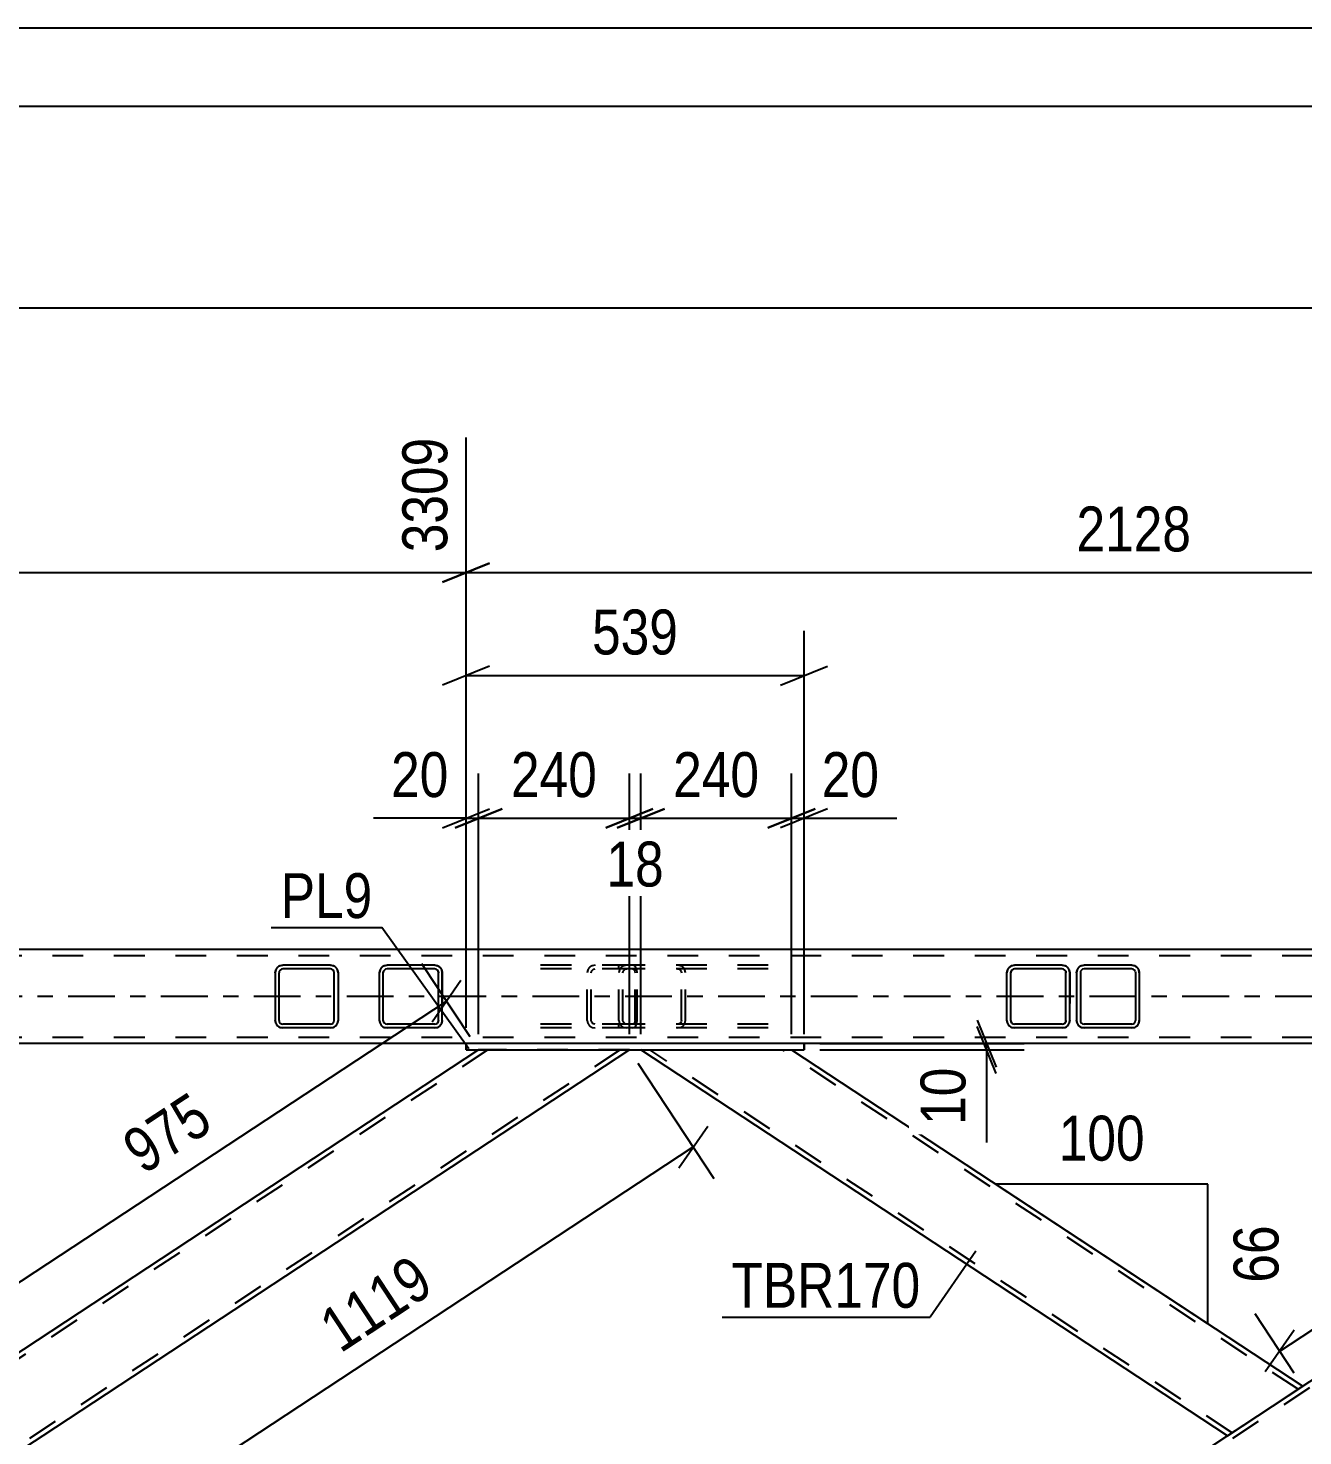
# Model space of a CAD drawing. Header units: millimetres. Extents: x -815 to 374, y -743 to 98.
# Drawn here: x -667.1 to -585.9, y 8.4 to 98.1 of the extents above; entities that cross this region are included whole.
import ezdxf

# ---------------------------------------------------------------- set-up
doc = ezdxf.new("R2010")
doc.units = ezdxf.units.MM
doc.linetypes.add('DXK_LINE_DOT2', pattern=[3.9198, 1.9599, -1.9599])
doc.linetypes.add('DXK_LINE_DOT3', pattern=[5.9187, 2.979, -0.9799, 0.9799, -0.9799])
doc.styles.add('Arial Narrow', font='ARIALN.TTF', dxfattribs={"height": 0.2})

# ---------------------------------------------------------------- blocks, each defined once
blk = doc.blocks.new('Unknown-232933173-1133')
at = {"color": 5, "linetype": 'Continuous'}
for p, q in [((374.469, 98.147), (-814.531, 98.147)), ((369.469, 93.147), (-809.531, 93.147))]:
    blk.add_line(p, q, dxfattribs=at)
blk = doc.blocks.new('Part-232933173-4915 - 4786')
at = {"color": 7, "linetype": 'DXK_LINE_DOT2'}
for p, q in [((-629.428, 38.125), (-629.467, 37.941)), ((-629.467, 34.901), (-629.467, 37.941)), ((-629.212, 37.941), (-629.192, 38.033)), ((-629.212, 34.901), (-629.212, 37.941)), ((-629.192, 38.033), (-629.137, 38.111)), ((-628.956, 38.421), (-629.152, 38.385)), ((-629.137, 38.111), (-629.054, 38.163)), ((-629.054, 38.163), (-628.956, 38.181)), ((-619.942, 38.421), (-628.956, 38.421)), ((-619.942, 38.181), (-628.956, 38.181)), ((-625.526, 38.385), (-625.721, 38.421)), ((-625.721, 38.181), (-625.624, 38.163)), ((-625.624, 38.163), (-625.541, 38.111)), ((-625.541, 38.111), (-625.485, 38.033)), ((-625.485, 38.033), (-625.466, 37.941)), ((-625.466, 34.901), (-625.466, 37.941)), ((-625.21, 37.941), (-625.249, 38.125)), ((-625.21, 34.901), (-625.21, 37.941)), ((-629.467, 34.901), (-629.428, 34.718)), ((-629.192, 34.81), (-629.212, 34.901)), ((-629.137, 34.732), (-629.192, 34.81)), ((-629.152, 34.458), (-628.956, 34.421)), ((-629.054, 34.68), (-629.137, 34.732)), ((-628.956, 34.661), (-629.054, 34.68)), ((-619.942, 34.661), (-628.956, 34.661)), ((-619.942, 34.421), (-628.956, 34.421)), ((-625.624, 34.68), (-625.721, 34.661)), ((-625.721, 34.421), (-625.526, 34.458)), ((-625.541, 34.732), (-625.624, 34.68)), ((-625.485, 34.81), (-625.541, 34.732)), ((-625.466, 34.901), (-625.485, 34.81)), ((-625.249, 34.718), (-625.21, 34.901))]:
    blk.add_line(p, q, dxfattribs=at)
for centre, start, end in [((-628.976, 37.921), 110.75832, 155.68004), ((-625.702, 37.921), 24.31996, 69.24168), ((-628.976, 34.922), 204.31996, 249.24168), ((-625.702, 34.922), 290.75832, 335.68004)]:
    blk.add_arc(centre, 0.496, start, end, dxfattribs=at)
blk = doc.blocks.new('Part-232933173-4888 - 4786')
at = {"color": 7, "linetype": 'DXK_LINE_DOT2'}
for p, q in [((-637.821, 33.021), (-714.137, -17.178)), ((-629.378, 33.021), (-705.694, -17.178)), ((-628.796, 33.021), (-638.404, 33.021)), ((-670.998, 11.582), (-675.802, 8.422)), ((-666.194, 8.422), (-670.998, 5.262)), ((-705.112, -17.178), (-714.719, -17.178))]:
    blk.add_line(p, q, dxfattribs=at)
at = {"color": 2, "linetype": 'Continuous'}
for p, q in [((-638.404, 33.021), (-670.998, 11.582)), ((-628.796, 33.021), (-666.194, 8.422)), ((-675.802, 8.422), (-714.719, -17.178)), ((-670.998, 5.262), (-705.112, -17.178))]:
    blk.add_line(p, q, dxfattribs=at)
blk = doc.blocks.new('Part-232933173-46394 - 4786')
at = {"color": 2, "linetype": 'Continuous'}
for p, q in [((-644.687, 38.125), (-644.723, 37.941)), ((-644.723, 34.901), (-644.723, 37.941)), ((-644.723, 37.941), (-644.723, 37.941)), ((-644.483, 37.941), (-644.465, 38.033)), ((-644.483, 34.901), (-644.483, 37.941)), ((-644.483, 37.941), (-644.483, 37.941)), ((-644.465, 38.033), (-644.413, 38.111)), ((-644.243, 38.421), (-644.427, 38.385)), ((-644.335, 38.163), (-644.413, 38.111)), ((-644.243, 38.181), (-644.335, 38.163)), ((-641.203, 38.421), (-644.243, 38.421)), ((-641.203, 38.181), (-644.243, 38.181)), ((-641.019, 38.385), (-641.203, 38.421)), ((-641.111, 38.163), (-641.203, 38.181)), ((-641.033, 38.111), (-641.111, 38.163)), ((-641.033, 38.111), (-640.981, 38.033)), ((-640.981, 38.033), (-640.963, 37.941)), ((-640.963, 34.901), (-640.963, 37.941)), ((-640.963, 37.941), (-640.963, 37.941)), ((-640.723, 37.941), (-640.76, 38.125)), ((-640.723, 34.901), (-640.723, 37.941)), ((-640.723, 37.941), (-640.723, 37.941)), ((-644.723, 34.901), (-644.723, 34.901)), ((-644.723, 34.901), (-644.687, 34.718)), ((-644.483, 34.901), (-644.483, 34.901)), ((-644.465, 34.81), (-644.483, 34.901)), ((-644.413, 34.732), (-644.465, 34.81)), ((-644.427, 34.458), (-644.243, 34.421)), ((-644.413, 34.732), (-644.335, 34.68)), ((-644.335, 34.68), (-644.243, 34.661)), ((-641.203, 34.661), (-644.243, 34.661)), ((-641.203, 34.421), (-644.243, 34.421)), ((-641.203, 34.661), (-641.111, 34.68)), ((-641.203, 34.421), (-641.019, 34.458)), ((-641.111, 34.68), (-641.033, 34.732)), ((-640.981, 34.81), (-641.033, 34.732)), ((-640.963, 34.901), (-640.981, 34.81)), ((-640.963, 34.901), (-640.963, 34.901)), ((-640.76, 34.718), (-640.723, 34.901)), ((-640.723, 34.901), (-640.723, 34.901))]:
    blk.add_line(p, q, dxfattribs=at)
at = {"color": 7, "linetype": 'DXK_LINE_DOT2'}
for p, q in [((-644.723, 37.941), (-644.687, 38.125)), ((-644.723, 34.901), (-644.723, 37.941)), ((-644.465, 38.033), (-644.483, 37.941)), ((-644.483, 34.901), (-644.483, 37.941)), ((-644.413, 38.111), (-644.465, 38.033)), ((-644.427, 38.385), (-644.243, 38.421)), ((-644.335, 38.163), (-644.335, 38.163)), ((-644.243, 38.181), (-644.243, 38.181)), ((-641.203, 38.421), (-641.019, 38.385)), ((-641.111, 38.163), (-641.111, 38.163)), ((-641.033, 38.111), (-641.033, 38.111)), ((-640.981, 38.033), (-641.033, 38.111)), ((-640.963, 37.941), (-640.981, 38.033)), ((-640.963, 34.901), (-640.963, 37.941)), ((-640.76, 38.125), (-640.723, 37.941)), ((-640.723, 37.941), (-640.723, 34.901)), ((-644.687, 34.718), (-644.723, 34.901)), ((-644.483, 34.901), (-644.465, 34.81)), ((-644.465, 34.81), (-644.413, 34.732)), ((-644.243, 34.421), (-644.427, 34.458)), ((-644.335, 34.68), (-644.335, 34.68)), ((-644.243, 34.661), (-644.243, 34.661)), ((-641.019, 34.458), (-641.203, 34.421)), ((-641.111, 34.68), (-641.111, 34.68)), ((-641.033, 34.732), (-640.981, 34.81)), ((-641.033, 34.732), (-641.033, 34.732)), ((-640.981, 34.81), (-640.963, 34.901)), ((-640.723, 34.901), (-640.76, 34.718))]:
    blk.add_line(p, q, dxfattribs=at)
at = {"color": 2, "linetype": 'Continuous'}
for centre, start, end in [((-644.243, 37.941), 112.5, 157.5), ((-641.203, 37.941), 22.5, 67.5), ((-644.243, 34.901), 202.5, 247.5), ((-641.203, 34.901), 292.5, 337.5)]:
    blk.add_arc(centre, 0.48, start, end, dxfattribs=at)
at = {"color": 7, "linetype": 'DXK_LINE_DOT2'}
for centre, start, end in [((-644.243, 37.941), 112.5, 157.5), ((-641.203, 37.941), 22.5, 67.5), ((-644.243, 34.901), 202.5, 247.5), ((-641.203, 34.901), 292.5, 337.5)]:
    blk.add_arc(centre, 0.48, start, end, dxfattribs=at)
blk = doc.blocks.new('Part-232933173-4878 - 4786')
at = {"color": 7, "linetype": 'DXK_LINE_DOT2'}
for p, q in [((-552.687, 33.021), (-629.003, -17.178)), ((-544.244, 33.021), (-620.56, -17.178)), ((-543.661, 33.021), (-553.269, 33.021)), ((-585.864, 11.582), (-590.668, 8.422)), ((-581.06, 8.422), (-585.864, 5.262)), ((-628.431, -16.418), (-629.585, -17.178)), ((-619.977, -17.178), (-629.585, -17.178))]:
    blk.add_line(p, q, dxfattribs=at)
at = {"color": 2, "linetype": 'Continuous'}
for p, q in [((-553.269, 33.021), (-585.864, 11.582)), ((-543.661, 33.021), (-581.06, 8.422)), ((-590.668, 8.422), (-628.431, -16.418)), ((-585.864, 5.262), (-619.977, -17.178))]:
    blk.add_line(p, q, dxfattribs=at)
blk = doc.blocks.new('Part-232933173-4921 - 4786')
at = {"color": 7, "linetype": 'DXK_LINE_DOT2'}
for p, q in [((-628.57, 38.421), (-636.012, 38.421)), ((-628.57, 38.181), (-636.012, 38.181)), ((-631.442, 38.125), (-631.48, 37.941)), ((-631.48, 34.901), (-631.48, 37.941)), ((-631.228, 37.941), (-631.209, 38.033)), ((-631.228, 34.901), (-631.228, 37.941)), ((-631.209, 38.033), (-631.155, 38.111)), ((-630.977, 38.421), (-631.169, 38.385)), ((-631.155, 38.111), (-631.073, 38.163)), ((-631.073, 38.163), (-630.977, 38.181)), ((-629.467, 38.181), (-629.467, 38.421)), ((-628.467, 38.385), (-628.57, 38.421)), ((-628.57, 38.181), (-628.518, 38.163)), ((-628.518, 38.163), (-628.474, 38.111)), ((-628.474, 38.111), (-628.445, 38.033)), ((-628.379, 38.281), (-628.467, 38.385)), ((-628.445, 38.033), (-628.435, 37.941)), ((-628.435, 34.901), (-628.435, 37.941)), ((-628.321, 38.125), (-628.379, 38.281)), ((-628.3, 37.941), (-628.321, 38.125)), ((-628.3, 34.901), (-628.3, 37.941)), ((-628.57, 34.661), (-636.012, 34.661)), ((-628.57, 34.421), (-636.012, 34.421)), ((-631.48, 34.901), (-631.442, 34.718)), ((-631.209, 34.81), (-631.228, 34.901)), ((-631.155, 34.732), (-631.209, 34.81)), ((-631.169, 34.458), (-630.977, 34.421)), ((-631.073, 34.68), (-631.155, 34.732)), ((-630.977, 34.661), (-631.073, 34.68)), ((-629.467, 34.421), (-629.467, 34.661)), ((-628.518, 34.68), (-628.57, 34.661)), ((-628.57, 34.421), (-628.467, 34.458)), ((-628.474, 34.732), (-628.518, 34.68)), ((-628.445, 34.81), (-628.474, 34.732)), ((-628.467, 34.458), (-628.379, 34.562)), ((-628.435, 34.901), (-628.445, 34.81)), ((-628.379, 34.562), (-628.321, 34.718)), ((-628.321, 34.718), (-628.3, 34.901))]:
    blk.add_line(p, q, dxfattribs=at)
for centre, start, end in [((-630.992, 37.926), 111.15132, 156.10486), ((-630.992, 34.917), 203.89514, 248.84868)]:
    blk.add_arc(centre, 0.492, start, end, dxfattribs=at)
blk = doc.blocks.new('Part-232933173-4961 - 4786')
at = {"color": 2, "linetype": 'Continuous'}
for p, q in [((-447.646, 39.421), (-735.323, 39.421)), ((-639.204, 33.421), (-702.792, 33.421)), ((-554.069, 33.421), (-617.658, 33.421))]:
    blk.add_line(p, q, dxfattribs=at)
at = {"color": 7, "linetype": 'DXK_LINE_DOT2'}
for p, q in [((-75.641, 39.021), (-735.323, 39.021)), ((-75.641, 33.821), (-735.323, 33.821)), ((-617.658, 33.421), (-639.204, 33.421))]:
    blk.add_line(p, q, dxfattribs=at)
at = {"color": 7, "linetype": 'DXK_LINE_DOT3'}
blk.add_line((-75.641, 36.421), (-735.323, 36.421), dxfattribs=at)
blk = doc.blocks.new('Part-232933173-4993 - 4786')
at = {"color": 2, "linetype": 'Continuous'}
for p, q in [((-590.668, 8.422), (-628.066, 33.021)), ((-618.458, 33.021), (-585.864, 11.582)), ((-590.668, 8.422), (-585.864, 11.582))]:
    blk.add_line(p, q, dxfattribs=at)
at = {"color": 7, "linetype": 'DXK_LINE_DOT2'}
for p, q in [((-628.066, 33.021), (-618.458, 33.021)), ((-590.376, 8.613), (-627.484, 33.021)), ((-586.155, 11.39), (-619.04, 33.021)), ((-586.223, 11.345), (-586.155, 11.39)), ((-586.177, 11.375), (-586.223, 11.345))]:
    blk.add_line(p, q, dxfattribs=at)
blk = doc.blocks.new('Part-232933173-5060 - 4786')
at = {"color": 2, "linetype": 'Continuous'}
for p, q in [((-639.204, 33.021), (-639.204, 33.421)), ((-639.204, 33.421), (-639.204, 33.421)), ((-617.658, 33.421), (-639.204, 33.421)), ((-617.658, 33.421), (-617.658, 33.021)), ((-639.204, 33.021), (-639.204, 33.021)), ((-639.204, 33.021), (-617.658, 33.021))]:
    blk.add_line(p, q, dxfattribs=at)
at = {"color": 7, "linetype": 'DXK_LINE_DOT2'}
for p, q in [((-639.204, 33.421), (-639.204, 33.021)), ((-617.658, 33.421), (-617.658, 33.421)), ((-617.658, 33.021), (-617.658, 33.421)), ((-617.658, 33.021), (-617.658, 33.021))]:
    blk.add_line(p, q, dxfattribs=at)
blk = doc.blocks.new('Part-232933173-46391 - 4786')
at = {"color": 2, "linetype": 'Continuous'}
for p, q in [((-604.687, 38.125), (-604.723, 37.941)), ((-604.723, 34.901), (-604.723, 37.941)), ((-604.723, 37.941), (-604.723, 37.941)), ((-604.483, 37.941), (-604.465, 38.033)), ((-604.483, 34.901), (-604.483, 37.941)), ((-604.483, 37.941), (-604.483, 37.941)), ((-604.465, 38.033), (-604.413, 38.111)), ((-604.243, 38.421), (-604.427, 38.385)), ((-604.335, 38.163), (-604.413, 38.111)), ((-604.243, 38.181), (-604.335, 38.163)), ((-601.203, 38.421), (-604.243, 38.421)), ((-601.203, 38.181), (-604.243, 38.181)), ((-601.019, 38.385), (-601.203, 38.421)), ((-601.111, 38.163), (-601.203, 38.181)), ((-601.033, 38.111), (-601.111, 38.163)), ((-601.033, 38.111), (-600.981, 38.033)), ((-600.981, 38.033), (-600.963, 37.941)), ((-600.963, 34.901), (-600.963, 37.941)), ((-600.963, 37.941), (-600.963, 37.941)), ((-600.723, 37.941), (-600.76, 38.125)), ((-600.723, 34.901), (-600.723, 37.941)), ((-600.723, 37.941), (-600.723, 37.941)), ((-604.723, 34.901), (-604.723, 34.901)), ((-604.723, 34.901), (-604.687, 34.718)), ((-604.483, 34.901), (-604.483, 34.901)), ((-604.465, 34.81), (-604.483, 34.901)), ((-604.413, 34.732), (-604.465, 34.81)), ((-604.427, 34.458), (-604.243, 34.421)), ((-604.413, 34.732), (-604.335, 34.68)), ((-604.335, 34.68), (-604.243, 34.661)), ((-601.203, 34.661), (-604.243, 34.661)), ((-601.203, 34.421), (-604.243, 34.421)), ((-601.203, 34.661), (-601.111, 34.68)), ((-601.203, 34.421), (-601.019, 34.458)), ((-601.111, 34.68), (-601.033, 34.732)), ((-600.981, 34.81), (-601.033, 34.732)), ((-600.963, 34.901), (-600.981, 34.81)), ((-600.963, 34.901), (-600.963, 34.901)), ((-600.76, 34.718), (-600.723, 34.901)), ((-600.723, 34.901), (-600.723, 34.901))]:
    blk.add_line(p, q, dxfattribs=at)
at = {"color": 7, "linetype": 'DXK_LINE_DOT2'}
for p, q in [((-604.723, 37.941), (-604.687, 38.125)), ((-604.723, 34.901), (-604.723, 37.941)), ((-604.465, 38.033), (-604.483, 37.941)), ((-604.483, 34.901), (-604.483, 37.941)), ((-604.413, 38.111), (-604.465, 38.033)), ((-604.427, 38.385), (-604.243, 38.421)), ((-604.335, 38.163), (-604.335, 38.163)), ((-604.243, 38.181), (-604.243, 38.181)), ((-601.203, 38.421), (-601.019, 38.385)), ((-601.111, 38.163), (-601.111, 38.163)), ((-601.033, 38.111), (-601.033, 38.111)), ((-600.981, 38.033), (-601.033, 38.111)), ((-600.963, 37.941), (-600.981, 38.033)), ((-600.963, 34.901), (-600.963, 37.941)), ((-600.76, 38.125), (-600.723, 37.941)), ((-600.723, 37.941), (-600.723, 34.901)), ((-604.687, 34.718), (-604.723, 34.901)), ((-604.483, 34.901), (-604.465, 34.81)), ((-604.465, 34.81), (-604.413, 34.732)), ((-604.243, 34.421), (-604.427, 34.458)), ((-604.335, 34.68), (-604.335, 34.68)), ((-604.243, 34.661), (-604.243, 34.661)), ((-601.019, 34.458), (-601.203, 34.421)), ((-601.111, 34.68), (-601.111, 34.68)), ((-601.033, 34.732), (-600.981, 34.81)), ((-601.033, 34.732), (-601.033, 34.732)), ((-600.981, 34.81), (-600.963, 34.901)), ((-600.723, 34.901), (-600.76, 34.718))]:
    blk.add_line(p, q, dxfattribs=at)
at = {"color": 2, "linetype": 'Continuous'}
for centre, start, end in [((-604.243, 37.941), 112.5, 157.5), ((-601.203, 37.941), 22.5, 67.5), ((-604.243, 34.901), 202.5, 247.5), ((-601.203, 34.901), 292.5, 337.5)]:
    blk.add_arc(centre, 0.48, start, end, dxfattribs=at)
at = {"color": 7, "linetype": 'DXK_LINE_DOT2'}
for centre, start, end in [((-604.243, 37.941), 112.5, 157.5), ((-601.203, 37.941), 22.5, 67.5), ((-604.243, 34.901), 202.5, 247.5), ((-601.203, 34.901), 292.5, 337.5)]:
    blk.add_arc(centre, 0.48, start, end, dxfattribs=at)
blk = doc.blocks.new('Part-232933173-46416 - 4786')
at = {"color": 2, "linetype": 'Continuous'}
for p, q in [((-600.251, 38.126), (-600.288, 37.943)), ((-600.288, 37.943), (-600.288, 34.903)), ((-600.029, 38.034), (-600.048, 37.943)), ((-600.048, 37.943), (-600.048, 34.903)), ((-599.977, 38.112), (-600.029, 38.034)), ((-599.808, 38.423), (-599.991, 38.386)), ((-599.9, 38.164), (-599.977, 38.112)), ((-599.808, 38.183), (-599.9, 38.164)), ((-596.768, 38.423), (-599.808, 38.423)), ((-596.768, 38.183), (-599.808, 38.183)), ((-596.584, 38.386), (-596.768, 38.423)), ((-596.676, 38.164), (-596.768, 38.183)), ((-596.598, 38.112), (-596.676, 38.164)), ((-596.546, 38.034), (-596.598, 38.112)), ((-596.546, 38.034), (-596.528, 37.943)), ((-596.528, 37.943), (-596.528, 34.903)), ((-596.288, 37.943), (-596.324, 38.126)), ((-596.288, 37.943), (-596.288, 34.903)), ((-600.288, 34.903), (-600.251, 34.719)), ((-600.048, 34.903), (-600.029, 34.811)), ((-600.029, 34.811), (-599.977, 34.733)), ((-599.991, 34.459), (-599.808, 34.423)), ((-599.977, 34.733), (-599.9, 34.681)), ((-599.9, 34.681), (-599.808, 34.663)), ((-596.768, 34.663), (-599.808, 34.663)), ((-596.768, 34.423), (-599.808, 34.423)), ((-596.768, 34.663), (-596.676, 34.681)), ((-596.768, 34.423), (-596.584, 34.459)), ((-596.676, 34.681), (-596.598, 34.733)), ((-596.598, 34.733), (-596.546, 34.811)), ((-596.546, 34.811), (-596.528, 34.903)), ((-596.324, 34.719), (-596.288, 34.903))]:
    blk.add_line(p, q, dxfattribs=at)
at = {"color": 7, "linetype": 'DXK_LINE_DOT2'}
for p, q in [((-600.288, 37.943), (-600.251, 38.126)), ((-599.991, 38.386), (-599.808, 38.423)), ((-596.768, 38.423), (-596.584, 38.386)), ((-596.324, 38.126), (-596.288, 37.943)), ((-600.251, 34.719), (-600.288, 34.903)), ((-599.808, 34.423), (-599.991, 34.459)), ((-596.584, 34.459), (-596.768, 34.423)), ((-596.288, 34.903), (-596.324, 34.719))]:
    blk.add_line(p, q, dxfattribs=at)
at = {"color": 2, "linetype": 'Continuous'}
for centre, start, end in [((-599.808, 37.943), 112.5, 157.5), ((-596.768, 37.943), 22.5, 67.5), ((-599.808, 34.903), 202.5, 247.5), ((-596.768, 34.903), 292.5, 337.5)]:
    blk.add_arc(centre, 0.48, start, end, dxfattribs=at)
at = {"color": 7, "linetype": 'DXK_LINE_DOT2'}
for centre, start, end in [((-599.808, 37.943), 112.5, 157.5), ((-596.768, 37.943), 22.5, 67.5), ((-599.808, 34.903), 202.5, 247.5), ((-596.768, 34.903), 292.5, 337.5)]:
    blk.add_arc(centre, 0.48, start, end, dxfattribs=at)
blk = doc.blocks.new('Part-232933173-46417 - 4786')
at = {"color": 2, "linetype": 'Continuous'}
for p, q in [((-651.332, 38.126), (-651.368, 37.943)), ((-651.368, 37.943), (-651.368, 34.903)), ((-651.11, 38.035), (-651.128, 37.943)), ((-651.128, 34.903), (-651.128, 37.943)), ((-651.058, 38.112), (-651.11, 38.035)), ((-650.888, 38.423), (-651.072, 38.386)), ((-650.98, 38.164), (-651.058, 38.112)), ((-650.888, 38.183), (-650.98, 38.164)), ((-647.848, 38.423), (-650.888, 38.423)), ((-647.848, 38.183), (-650.888, 38.183)), ((-647.665, 38.386), (-647.848, 38.423)), ((-647.756, 38.164), (-647.848, 38.183)), ((-647.679, 38.112), (-647.756, 38.164)), ((-647.627, 38.035), (-647.679, 38.112)), ((-647.608, 37.943), (-647.627, 38.035)), ((-647.608, 34.903), (-647.608, 37.943)), ((-647.368, 37.943), (-647.405, 38.126)), ((-647.368, 37.943), (-647.368, 34.903)), ((-651.368, 34.903), (-651.332, 34.719)), ((-651.128, 34.903), (-651.11, 34.811)), ((-651.11, 34.811), (-651.058, 34.733)), ((-651.072, 34.459), (-650.888, 34.423)), ((-651.058, 34.733), (-650.98, 34.681)), ((-650.98, 34.681), (-650.888, 34.663)), ((-647.848, 34.663), (-650.888, 34.663)), ((-647.848, 34.423), (-650.888, 34.423)), ((-647.848, 34.663), (-647.756, 34.681)), ((-647.848, 34.423), (-647.665, 34.459)), ((-647.756, 34.681), (-647.679, 34.733)), ((-647.679, 34.733), (-647.627, 34.811)), ((-647.627, 34.811), (-647.608, 34.903)), ((-647.405, 34.719), (-647.368, 34.903))]:
    blk.add_line(p, q, dxfattribs=at)
at = {"color": 7, "linetype": 'DXK_LINE_DOT2'}
for p, q in [((-651.368, 37.943), (-651.332, 38.126)), ((-651.128, 34.903), (-651.128, 37.943)), ((-651.072, 38.386), (-650.888, 38.423)), ((-647.848, 38.423), (-647.665, 38.386)), ((-647.405, 38.126), (-647.368, 37.943)), ((-651.332, 34.719), (-651.368, 34.903)), ((-650.888, 34.423), (-651.072, 34.459)), ((-647.665, 34.459), (-647.848, 34.423)), ((-647.368, 34.903), (-647.405, 34.719))]:
    blk.add_line(p, q, dxfattribs=at)
at = {"color": 2, "linetype": 'Continuous'}
for centre, start, end in [((-650.888, 37.943), 112.5, 157.5), ((-647.848, 37.943), 22.5, 67.5), ((-650.888, 34.903), 202.5, 247.5), ((-647.848, 34.903), 292.5, 337.5)]:
    blk.add_arc(centre, 0.48, start, end, dxfattribs=at)
at = {"color": 7, "linetype": 'DXK_LINE_DOT2'}
for centre, start, end in [((-650.888, 37.943), 112.5, 157.5), ((-647.848, 37.943), 22.5, 67.5), ((-650.888, 34.903), 202.5, 247.5), ((-647.848, 34.903), 292.5, 337.5)]:
    blk.add_arc(centre, 0.48, start, end, dxfattribs=at)
blk = doc.blocks.new('StraightDimension-232933173-6078 - 4786')
at = {"color": 7, "linetype": 'Continuous'}
for p, q in [((-606.621, 34.921), (-605.421, 31.921)), ((-605.421, 31.521), (-606.621, 34.521)), ((-616.658, 33.421), (-603.621, 33.421)), ((-606.021, 33.021), (-606.021, 33.421)), ((-616.658, 33.021), (-603.621, 33.021)), ((-606.021, 33.021), (-606.021, 27.115)), ((-606.021, 33.021), (-606.021, 27.115))]:
    blk.add_line(p, q, dxfattribs=at)
at = {"color": 0}
blk.add_wipeout([(-606.771, 32.496), (-610.971, 32.496), (-610.971, 27.64), (-606.771, 27.64)], dxfattribs=at)
at = {"color": 3, "style": 'Arial Narrow'}
blk.add_text('10', height=2.8633, rotation=90.00021, dxfattribs=at).set_placement((-607.371, 28.24))
blk = doc.blocks.new('StraightDimension-232933173-6247 - 4786')
at = {"color": 7, "linetype": 'Continuous'}
for p, q in [((-638.404, 34.021), (-638.404, 50.636)), ((-628.796, 34.021), (-628.796, 50.636)), ((-639.904, 47.186), (-636.904, 48.386)), ((-638.404, 47.786), (-628.796, 47.786)), ((-627.296, 48.386), (-630.296, 47.186))]:
    blk.add_line(p, q, dxfattribs=at)
at = {"color": 0}
blk.add_wipeout([(-630.257, 48.536), (-630.257, 52.736), (-636.942, 52.736), (-636.942, 48.536)], dxfattribs=at)
at = {"color": 3, "style": 'Arial Narrow'}
blk.add_text('240', height=2.8633, dxfattribs=at).set_placement((-636.342, 49.136))
blk = doc.blocks.new('StraightDimension-232933173-36939 - 4786')
at = {"color": 7, "linetype": 'Continuous'}
for p, q in [((-639.204, 34.421), (-639.204, 72.057)), ((-554.069, 34.421), (-554.069, 72.057)), ((-637.704, 64.044), (-640.704, 62.844)), ((-555.569, 62.844), (-552.569, 64.044)), ((-639.204, 63.444), (-554.069, 63.444))]:
    blk.add_line(p, q, dxfattribs=at)
at = {"color": 0}
blk.add_wipeout([(-592.38, 64.194), (-592.38, 68.394), (-600.893, 68.394), (-600.893, 64.194)], dxfattribs=at)
at = {"color": 3, "style": 'Arial Narrow'}
blk.add_text('2128', height=2.8633, dxfattribs=at).set_placement((-600.293, 64.794))
at = {"color": 0, "linetype": 'Continuous'}
blk.add_wipeout([(-554.669, 72.657), (-558.869, 72.657), (-558.869, 64.144), (-554.669, 64.144)], dxfattribs=at)
at = {"color": 3, "linetype": 'Continuous', "style": 'Arial Narrow'}
blk.add_text('5437', height=2.8633, rotation=90.00021, dxfattribs=at).set_placement((-555.269, 64.744))
blk = doc.blocks.new('StraightDimension-232933173-5757 - 4786')
at = {"color": 7, "linetype": 'Continuous'}
for p, q in [((-628.246, 32.186), (-623.406, 24.828)), ((-625.649, 25.507), (-623.802, 28.159)), ((-662.123, 2.233), (-624.725, 26.833)), ((-665.644, 7.586), (-660.804, 0.228)), ((-661.2, 3.559), (-663.047, 0.908))]:
    blk.add_line(p, q, dxfattribs=at)
at = {"color": 0}
blk.add_wipeout([(-640.28, 17.498), (-642.588, 21.007), (-649.7, 16.33), (-647.392, 12.821)], dxfattribs=at)
at = {"color": 3, "style": 'Arial Narrow'}
blk.add_text('1119', height=2.8633, rotation=33.33468, dxfattribs=at).set_placement((-647.221, 13.652))
blk = doc.blocks.new('StraightDimension-232933173-6239 - 4786')
at = {"color": 7, "linetype": 'Continuous'}
for p, q in [((-639.204, 34.421), (-639.204, 50.636)), ((-638.404, 34.021), (-638.404, 50.636)), ((-639.204, 47.786), (-645.11, 47.786)), ((-639.204, 47.786), (-645.11, 47.786)), ((-640.704, 47.186), (-637.704, 48.386)), ((-636.904, 48.386), (-639.904, 47.186)), ((-639.204, 47.786), (-638.404, 47.786))]:
    blk.add_line(p, q, dxfattribs=at)
at = {"color": 0}
blk.add_wipeout([(-639.729, 48.536), (-639.729, 52.736), (-644.585, 52.736), (-644.585, 48.536)], dxfattribs=at)
at = {"color": 3, "style": 'Arial Narrow'}
blk.add_text('20', height=2.8633, dxfattribs=at).set_placement((-643.985, 49.136))
blk = doc.blocks.new('StraightDimension-232933173-5747 - 4786')
at = {"color": 7, "linetype": 'Continuous'}
for p, q in [((-553.819, 33.857), (-556.311, 37.645)), ((-555.668, 33.939), (-553.821, 36.59)), ((-587.339, 13.824), (-554.745, 35.264)), ((-586.413, 12.417), (-588.905, 16.205)), ((-586.415, 15.15), (-588.262, 12.499))]:
    blk.add_line(p, q, dxfattribs=at)
at = {"color": 0}
blk.add_wipeout([(-568.662, 27.007), (-570.97, 30.516), (-576.554, 26.843), (-574.246, 23.334)], dxfattribs=at)
at = {"color": 3, "style": 'Arial Narrow'}
blk.add_text('975', height=2.8633, rotation=33.33468, dxfattribs=at).set_placement((-574.075, 24.165))
blk = doc.blocks.new('StraightDimension-232933173-5775 - 4786')
at = {"color": 7, "linetype": 'Continuous'}
for p, q in [((-638.953, 33.857), (-642.017, 38.515)), ((-641.375, 34.808), (-639.528, 37.46)), ((-673.045, 14.694), (-640.451, 36.134)), ((-671.547, 12.417), (-674.612, 17.075)), ((-672.122, 16.02), (-673.969, 13.369))]:
    blk.add_line(p, q, dxfattribs=at)
at = {"color": 0}
blk.add_wipeout([(-654.368, 27.877), (-656.676, 31.386), (-662.261, 27.713), (-659.953, 24.204)], dxfattribs=at)
at = {"color": 3, "style": 'Arial Narrow'}
blk.add_text('975', height=2.8633, rotation=33.33468, dxfattribs=at).set_placement((-659.781, 25.035))
blk = doc.blocks.new('StraightDimension-232933173-6228 - 4786')
at = {"color": 7, "linetype": 'Continuous'}
for p, q in [((-639.204, 34.421), (-639.204, 59.728)), ((-617.658, 34.421), (-617.658, 59.728)), ((-637.704, 57.478), (-640.704, 56.278)), ((-619.158, 56.278), (-616.158, 57.478)), ((-639.204, 56.878), (-617.658, 56.878))]:
    blk.add_line(p, q, dxfattribs=at)
at = {"color": 0}
blk.add_wipeout([(-625.089, 57.628), (-625.089, 61.828), (-631.773, 61.828), (-631.773, 57.628)], dxfattribs=at)
at = {"color": 3, "style": 'Arial Narrow'}
blk.add_text('539', height=2.8633, dxfattribs=at).set_placement((-631.173, 58.228))
blk = doc.blocks.new('StraightDimension-232933173-6255 - 4786')
at = {"color": 7, "linetype": 'Continuous'}
for p, q in [((-628.066, 34.021), (-628.066, 50.636)), ((-618.458, 34.021), (-618.458, 50.636)), ((-629.566, 47.186), (-626.566, 48.386)), ((-628.066, 47.786), (-618.458, 47.786)), ((-616.958, 48.386), (-619.958, 47.186))]:
    blk.add_line(p, q, dxfattribs=at)
at = {"color": 0}
blk.add_wipeout([(-619.92, 48.536), (-619.92, 52.736), (-626.604, 52.736), (-626.604, 48.536)], dxfattribs=at)
at = {"color": 3, "style": 'Arial Narrow'}
blk.add_text('240', height=2.8633, dxfattribs=at).set_placement((-626.004, 49.136))
blk = doc.blocks.new('StraightDimension-232933173-6263 - 4786')
at = {"color": 7, "linetype": 'Continuous'}
for p, q in [((-628.796, 34.021), (-628.796, 50.186)), ((-628.066, 34.021), (-628.066, 50.186)), ((-630.296, 47.186), (-627.296, 48.386)), ((-626.566, 48.386), (-629.566, 47.186)), ((-628.796, 47.786), (-628.066, 47.786))]:
    blk.add_line(p, q, dxfattribs=at)
at = {"color": 0}
blk.add_wipeout([(-626.003, 42.836), (-626.003, 47.036), (-630.859, 47.036), (-630.859, 42.836)], dxfattribs=at)
at = {"color": 3, "style": 'Arial Narrow'}
blk.add_text('18', height=2.8633, dxfattribs=at).set_placement((-630.259, 43.436))
blk = doc.blocks.new('StraightDimension-232933173-6273 - 4786')
at = {"color": 7, "linetype": 'Continuous'}
for p, q in [((-618.458, 34.021), (-618.458, 50.636)), ((-617.658, 34.021), (-617.658, 50.636)), ((-619.958, 47.186), (-616.958, 48.386)), ((-616.158, 48.386), (-619.158, 47.186)), ((-618.458, 47.786), (-617.658, 47.786)), ((-617.658, 47.786), (-611.752, 47.786)), ((-617.658, 47.786), (-611.752, 47.786))]:
    blk.add_line(p, q, dxfattribs=at)
at = {"color": 0}
blk.add_wipeout([(-612.277, 48.536), (-612.277, 52.736), (-617.133, 52.736), (-617.133, 48.536)], dxfattribs=at)
at = {"color": 3, "style": 'Arial Narrow'}
blk.add_text('20', height=2.8633, dxfattribs=at).set_placement((-616.533, 49.136))
blk = doc.blocks.new('AngleDimension-232933173-20419 - 4786')
at = {"color": 7, "linetype": 'Continuous'}
for p, q in [((-600.189, 21.005), (-605.45, 24.465)), ((-591.916, 24.465), (-605.45, 24.465)), ((-591.916, 15.562), (-605.45, 24.465)), ((-591.916, 15.562), (-591.916, 24.465))]:
    blk.add_line(p, q, dxfattribs=at)
at = {"color": 0}
for points in [[(-595.341, 25.365), (-595.341, 29.565), (-602.025, 29.565), (-602.025, 25.365)], [(-586.816, 22.442), (-591.016, 22.442), (-591.016, 17.586), (-586.816, 17.586)]]:
    blk.add_wipeout(points, dxfattribs=at)
at = {"color": 3, "style": 'Arial Narrow'}
blk.add_text('100', height=2.8633, dxfattribs=at).set_placement((-601.425, 25.965))
blk.add_text('66', height=2.8633, rotation=90.00021, dxfattribs=at).set_placement((-587.416, 18.186))
blk = doc.blocks.new('StraightDimension-232933173-36940 - 4786')
at = {"color": 7, "linetype": 'Continuous'}
for p, q in [((-724.338, 34.421), (-724.338, 72.057)), ((-639.204, 34.421), (-639.204, 72.057)), ((-722.838, 64.044), (-725.838, 62.844)), ((-640.704, 62.844), (-637.704, 64.044)), ((-724.338, 63.444), (-639.204, 63.444))]:
    blk.add_line(p, q, dxfattribs=at)
at = {"color": 0}
blk.add_wipeout([(-677.514, 64.194), (-677.514, 68.394), (-686.027, 68.394), (-686.027, 64.194)], dxfattribs=at)
at = {"color": 3, "style": 'Arial Narrow'}
blk.add_text('2128', height=2.8633, dxfattribs=at).set_placement((-685.427, 64.794))
at = {"color": 0, "linetype": 'Continuous'}
blk.add_wipeout([(-639.804, 72.657), (-644.004, 72.657), (-644.004, 64.144), (-639.804, 64.144)], dxfattribs=at)
at = {"color": 3, "linetype": 'Continuous', "style": 'Arial Narrow'}
blk.add_text('3309', height=2.8633, rotation=90.00021, dxfattribs=at).set_placement((-640.404, 64.744))
blk = doc.blocks.new('StraightDimension-232933173-37116 - 4786')
at = {"color": 7, "linetype": 'Continuous'}
blk.add_line((-768.043, 80.313), (-79.344, 80.313), dxfattribs=at)
blk = doc.blocks.new('Mark-232933173-4989 - 4786')
at = {"color": 30, "linetype": 'Continuous'}
for p in [(-606.712, 20.19), (-622.886, 15.985)]:
    blk.add_line(p, (-609.63, 15.985), dxfattribs=at)
at = {"color": 0}
blk.add_wipeout([(-610.23, 16.585), (-610.23, 19.585), (-622.286, 19.585), (-622.286, 16.585)], dxfattribs=at)
blk.add_wipeout([(-610.23, 16.585), (-610.23, 19.585), (-622.286, 19.585), (-622.286, 16.585)], dxfattribs=at)
at = {"color": 3, "style": 'Arial Narrow'}
blk.add_text('TBR170', height=2.8633, dxfattribs=at).set_placement((-622.286, 16.585))
blk = doc.blocks.new('Mark-232933173-5056 - 4786')
at = {"color": 30, "linetype": 'Continuous'}
for p in [(-651.621, 40.823), (-639.028, 33.097)]:
    blk.add_line(p, (-644.573, 40.823), dxfattribs=at)
at = {"color": 0}
blk.add_wipeout([(-645.173, 41.423), (-645.173, 44.423), (-651.021, 44.423), (-651.021, 41.423)], dxfattribs=at)
blk.add_wipeout([(-645.173, 41.423), (-645.173, 44.423), (-651.021, 44.423), (-651.021, 41.423)], dxfattribs=at)
at = {"color": 3, "style": 'Arial Narrow'}
blk.add_text('PL9', height=2.8633, dxfattribs=at).set_placement((-651.021, 41.423))

msp = doc.modelspace()

# ---------------------------------------------------------------- block references
for name in ['Unknown-232933173-1133', 'Part-232933173-4961 - 4786', 'Part-232933173-46417 - 4786', 'Part-232933173-46394 - 4786', 'Part-232933173-4921 - 4786', 'Part-232933173-4915 - 4786', 'Part-232933173-46391 - 4786', 'Part-232933173-46416 - 4786', 'Part-232933173-5060 - 4786', 'Part-232933173-4888 - 4786', 'Part-232933173-4878 - 4786', 'Part-232933173-4993 - 4786']:
    msp.add_blockref(name, (0, 0))

# ---------------------------------------------------------------- next in the draw order: block references
for name in ['StraightDimension-232933173-6247 - 4786', 'StraightDimension-232933173-6078 - 4786', 'StraightDimension-232933173-5757 - 4786', 'Mark-232933173-4989 - 4786']:
    msp.add_blockref(name, (0, 0))

# ---------------------------------------------------------------- next in the draw order: block references
msp.add_blockref('StraightDimension-232933173-36939 - 4786', (0, 0))

# ---------------------------------------------------------------- next in the draw order: block references
for name in ['StraightDimension-232933173-6239 - 4786', 'StraightDimension-232933173-5747 - 4786']:
    msp.add_blockref(name, (0, 0))

# ---------------------------------------------------------------- next in the draw order: block references
for name in ['StraightDimension-232933173-5775 - 4786', 'AngleDimension-232933173-20419 - 4786']:
    msp.add_blockref(name, (0, 0))

# ---------------------------------------------------------------- next in the draw order: block references
msp.add_blockref('StraightDimension-232933173-6228 - 4786', (0, 0))

# ---------------------------------------------------------------- next in the draw order: block references
for name in ['StraightDimension-232933173-36940 - 4786', 'StraightDimension-232933173-6255 - 4786']:
    msp.add_blockref(name, (0, 0))

# ---------------------------------------------------------------- next in the draw order: block references
for name in ['StraightDimension-232933173-6273 - 4786', 'StraightDimension-232933173-6263 - 4786']:
    msp.add_blockref(name, (0, 0))

# ---------------------------------------------------------------- next in the draw order: block references
msp.add_blockref('StraightDimension-232933173-37116 - 4786', (0, 0))

# ---------------------------------------------------------------- next in the draw order: block references
msp.add_blockref('Mark-232933173-5056 - 4786', (0, 0))

doc.saveas('drawing.dxf')
